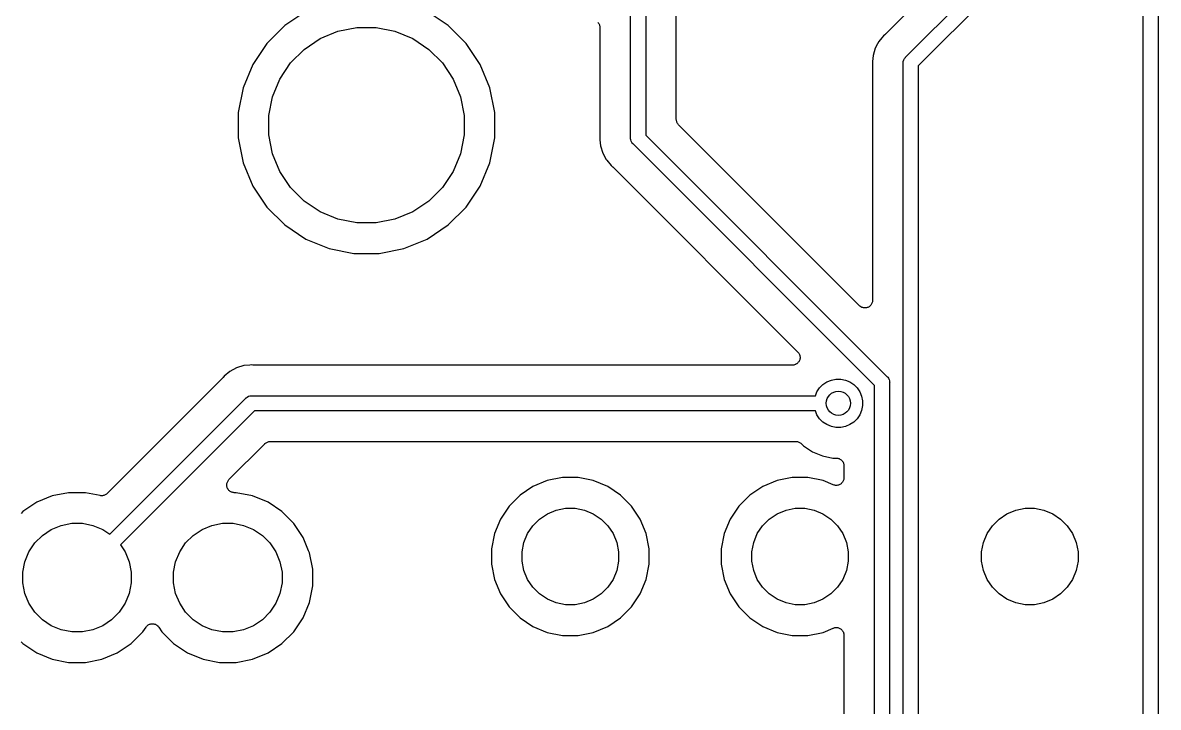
# Model space of a CAD drawing. Extents: x 19 to 115, y -142 to -17.
# Drawn here: x 29.02 to 47.85, y -119.34 to -107.99 of the extents above; entities that cross this region are included whole.
import ezdxf

# ---------------------------------------------------------------- set-up
doc = ezdxf.new("R2010")
doc.units = 0
doc.layers.add('BLACK', color=7, linetype='CONTINUOUS')

msp = doc.modelspace()

# ---------------------------------------------------------------- linework, layer by layer
at = {"layer": 'BLACK', "linetype": 'CONTINUOUS'}
for p, q in [((47.6, -126.213), (47.6, -103.411)), ((47.85, -103.457), (47.85, -126.259)), ((39.1, -109.901), (39.1, -104.682)), ((39.35, -104.636), (39.35, -109.855)), ((39.858, -109.592), (39.858, -104.667)), ((44.4111, -107.094), (43.3238, -108.181)), ((43.6609, -108.562), (45.0724, -107.151)), ((45.2492, -107.328), (43.87, -108.707)), ((33.712, -107.804), (33.3635, -108.037)), ((36.0765, -108.037), (35.728, -107.804)), ((33.3635, -108.037), (33.0671, -108.333)), ((34.2475, -108.132), (34.5604, -108.07)), ((34.5604, -108.07), (34.8796, -108.07)), ((34.8796, -108.07), (35.1925, -108.132)), ((36.3729, -108.333), (36.0765, -108.037)), ((38.5557, -107.982), (38.5632, -107.991)), ((38.5632, -107.991), (38.5708, -108)), ((38.5708, -108), (38.571, -108.001)), ((38.571, -108.001), (38.5712, -108.001)), ((38.5712, -108.001), (38.5768, -108.011)), ((38.5768, -108.011), (38.5824, -108.022)), ((38.5824, -108.022), (38.5825, -108.022)), ((38.5825, -108.022), (38.5827, -108.023)), ((38.5827, -108.023), (38.5861, -108.034)), ((38.5861, -108.034), (38.5896, -108.046)), ((38.5896, -108.046), (38.5896, -108.046)), ((38.5896, -108.046), (38.5897, -108.047)), ((38.5897, -108.047), (38.5908, -108.059)), ((38.5908, -108.059), (38.592, -108.071)), ((38.592, -108.071), (38.592, -109.87)), ((33.6873, -108.432), (33.9526, -108.254)), ((33.9526, -108.254), (34.2475, -108.132)), ((35.1925, -108.132), (35.4874, -108.254)), ((35.4874, -108.254), (35.7527, -108.432)), ((43.2651, -108.242), (43.2161, -108.302)), ((43.2952, -108.205), (43.2651, -108.242)), ((43.2651, -108.242), (43.2651, -108.242)), ((43.3146, -108.189), (43.2952, -108.205)), ((43.3183, -108.186), (43.3146, -108.189)), ((43.3225, -108.182), (43.3183, -108.186)), ((43.3238, -108.181), (43.3225, -108.182)), ((33.0671, -108.333), (32.8342, -108.682)), ((33.4617, -108.657), (33.6873, -108.432)), ((35.7527, -108.432), (35.9783, -108.657)), ((36.6058, -108.682), (36.3729, -108.333)), ((43.1573, -108.412), (43.1211, -108.531)), ((43.1961, -108.339), (43.1573, -108.412)), ((43.2161, -108.302), (43.1961, -108.339)), ((43.1961, -108.339), (43.1961, -108.339)), ((43.1114, -108.63), (43.1089, -108.655)), ((43.1211, -108.531), (43.1114, -108.63)), ((43.1114, -108.63), (43.1114, -108.63)), ((43.6194, -108.655), (43.62, -108.649)), ((43.62, -108.649), (43.6218, -108.631)), ((43.62, -108.649), (43.62, -108.649)), ((43.6218, -108.631), (43.6289, -108.607)), ((43.6289, -108.607), (43.6405, -108.585)), ((43.6405, -108.585), (43.6562, -108.566)), ((43.6562, -108.566), (43.6609, -108.562)), ((32.8342, -108.682), (32.6738, -109.069)), ((33.2844, -108.923), (33.4617, -108.657)), ((35.9783, -108.657), (36.1556, -108.923)), ((36.7662, -109.069), (36.6058, -108.682)), ((43.1089, -108.655), (43.1114, -108.68)), ((43.1114, -108.68), (43.1115, -108.682)), ((43.1115, -108.682), (43.1115, -108.687)), ((43.1115, -108.687), (43.112, -108.692)), ((43.112, -108.692), (43.112, -112.592)), ((43.62, -108.661), (43.6194, -108.655)), ((43.62, -126.423), (43.62, -108.661)), ((43.87, -108.707), (43.87, -126.468)), ((33.1623, -109.217), (33.2844, -108.923)), ((36.1556, -108.923), (36.2777, -109.217)), ((32.6738, -109.069), (32.592, -109.48)), ((33.1, -109.53), (33.1623, -109.217)), ((36.2777, -109.217), (36.34, -109.53)), ((36.848, -109.48), (36.7662, -109.069)), ((32.592, -109.48), (32.592, -109.9)), ((33.1, -109.85), (33.1, -109.53)), ((36.34, -109.53), (36.34, -109.85)), ((36.848, -109.9), (36.848, -109.48)), ((39.8591, -109.604), (39.858, -109.592)), ((39.8602, -109.616), (39.8591, -109.604)), ((39.8604, -109.616), (39.8602, -109.616)), ((39.8604, -109.617), (39.8604, -109.616)), ((39.8638, -109.628), (39.8604, -109.617)), ((39.8671, -109.639), (39.8638, -109.628)), ((39.8674, -109.64), (39.8671, -109.639)), ((39.8676, -109.641), (39.8674, -109.64)), ((39.8731, -109.651), (39.8676, -109.641)), ((39.8785, -109.661), (39.8731, -109.651)), ((39.8789, -109.662), (39.8785, -109.661)), ((39.8792, -109.662), (39.8789, -109.662)), ((39.8866, -109.672), (39.8792, -109.662)), ((39.894, -109.681), (39.8866, -109.672)), ((39.8949, -109.682), (39.894, -109.681)), ((39.8952, -109.682), (39.8949, -109.682)), ((39.8949, -109.682), (39.8949, -109.682)), ((39.8949, -109.682), (39.8949, -109.682)), ((42.8952, -112.682), (39.8952, -109.682)), ((32.592, -109.9), (32.6738, -110.311)), ((33.1623, -110.163), (33.1, -109.85)), ((36.34, -109.85), (36.2777, -110.163)), ((36.7662, -110.311), (36.848, -109.9)), ((38.5914, -109.882), (38.5889, -109.907)), ((38.5889, -109.907), (38.5914, -109.932)), ((38.592, -109.871), (38.5914, -109.877)), ((38.5914, -109.877), (38.5914, -109.882)), ((38.5914, -109.932), (38.5914, -109.932)), ((38.5914, -109.932), (38.6012, -110.031)), ((38.592, -109.87), (38.592, -109.871)), ((39.0994, -109.907), (39.1, -109.901)), ((39.1, -109.913), (39.0994, -109.907)), ((39.1018, -109.932), (39.1, -109.913)), ((39.1, -109.913), (39.1, -109.913)), ((39.109, -109.955), (39.1018, -109.932)), ((39.1206, -109.977), (39.109, -109.955)), ((39.35, -109.855), (43.3541, -113.859)), ((38.6012, -110.031), (38.6374, -110.15)), ((38.6374, -110.15), (38.6961, -110.26)), ((39.1362, -109.996), (39.1206, -109.977)), ((39.141, -110), (39.1362, -109.996)), ((43.145, -114.004), (39.141, -110)), ((32.6738, -110.311), (32.8342, -110.698)), ((33.2844, -110.457), (33.1623, -110.163)), ((36.2777, -110.163), (36.1556, -110.457)), ((36.6058, -110.698), (36.7662, -110.311)), ((38.6961, -110.26), (38.7049, -110.271)), ((38.7049, -110.271), (38.7049, -110.271)), ((38.7049, -110.271), (38.7752, -110.357)), ((33.4617, -110.723), (33.2844, -110.457)), ((36.1556, -110.457), (35.9783, -110.723)), ((38.7752, -110.357), (38.7946, -110.373)), ((38.7946, -110.373), (38.7959, -110.374)), ((38.7959, -110.374), (38.7997, -110.378)), ((38.7997, -110.378), (38.8038, -110.381)), ((38.8038, -110.381), (41.873, -113.45)), ((32.8342, -110.698), (33.0671, -111.047)), ((33.6873, -110.948), (33.4617, -110.723)), ((35.9783, -110.723), (35.7527, -110.948)), ((36.3729, -111.047), (36.6058, -110.698)), ((33.0671, -111.047), (33.3635, -111.343)), ((33.9526, -111.126), (33.6873, -110.948)), ((35.7527, -110.948), (35.4874, -111.126)), ((36.0765, -111.343), (36.3729, -111.047)), ((34.2475, -111.248), (33.9526, -111.126)), ((34.5604, -111.31), (34.2475, -111.248)), ((35.1925, -111.248), (34.8796, -111.31)), ((35.4874, -111.126), (35.1925, -111.248)), ((33.3635, -111.343), (33.712, -111.576)), ((34.8796, -111.31), (34.5604, -111.31)), ((35.728, -111.576), (36.0765, -111.343)), ((33.712, -111.576), (34.0993, -111.736)), ((35.3407, -111.736), (35.728, -111.576)), ((34.0993, -111.736), (34.5104, -111.818)), ((34.5104, -111.818), (34.9296, -111.818)), ((34.9296, -111.818), (35.3407, -111.736)), ((43.1106, -112.606), (43.1093, -112.618)), ((43.112, -112.594), (43.1106, -112.606)), ((43.112, -112.592), (43.112, -112.593)), ((43.112, -112.593), (43.112, -112.594)), ((43.112, -112.594), (43.112, -112.594)), ((43.112, -112.594), (43.112, -112.594)), ((42.9045, -112.69), (42.8952, -112.682)), ((42.914, -112.697), (42.9045, -112.69)), ((42.9142, -112.698), (42.914, -112.697)), ((42.9143, -112.698), (42.9142, -112.698)), ((42.925, -112.703), (42.9143, -112.698)), ((42.9358, -112.709), (42.925, -112.703)), ((42.936, -112.709), (42.9358, -112.709)), ((42.9362, -112.709), (42.936, -112.709)), ((42.9479, -112.713), (42.9362, -112.709)), ((42.9594, -112.717), (42.9479, -112.713)), ((42.9597, -112.717), (42.9594, -112.717)), ((42.9599, -112.717), (42.9597, -112.717)), ((42.972, -112.718), (42.9599, -112.717)), ((42.9841, -112.719), (42.972, -112.718)), ((42.9843, -112.719), (42.9841, -112.719)), ((42.9845, -112.719), (42.9843, -112.719)), ((42.9967, -112.718), (42.9845, -112.719)), ((43.0088, -112.717), (42.9967, -112.718)), ((43.009, -112.717), (43.0088, -112.717)), ((43.0092, -112.717), (43.009, -112.717)), ((43.0212, -112.713), (43.0092, -112.717)), ((43.0326, -112.71), (43.0212, -112.713)), ((43.0327, -112.71), (43.0326, -112.71)), ((43.033, -112.71), (43.0327, -112.71)), ((43.0439, -112.704), (43.033, -112.71)), ((43.0545, -112.698), (43.0439, -112.704)), ((43.0547, -112.698), (43.0545, -112.698)), ((43.0549, -112.698), (43.0547, -112.698)), ((43.0645, -112.69), (43.0549, -112.698)), ((43.0738, -112.683), (43.0645, -112.69)), ((43.074, -112.683), (43.0738, -112.683)), ((43.0742, -112.683), (43.074, -112.683)), ((43.082, -112.673), (43.0742, -112.683)), ((43.0898, -112.664), (43.082, -112.673)), ((43.0899, -112.664), (43.0898, -112.664)), ((43.09, -112.664), (43.0899, -112.664)), ((43.0959, -112.653), (43.09, -112.664)), ((43.1017, -112.642), (43.0959, -112.653)), ((43.1018, -112.642), (43.1017, -112.642)), ((43.1019, -112.642), (43.1018, -112.642)), ((43.1055, -112.63), (43.1019, -112.642)), ((43.1092, -112.619), (43.1055, -112.63)), ((43.1093, -112.618), (43.1092, -112.618)), ((43.1092, -112.618), (43.1092, -112.619)), ((41.873, -113.45), (41.8739, -113.451)), ((41.8739, -113.451), (41.8739, -113.451)), ((41.8739, -113.451), (41.8739, -113.451)), ((41.8739, -113.451), (41.8742, -113.451)), ((41.8742, -113.451), (41.8819, -113.461)), ((41.8819, -113.461), (41.8895, -113.47)), ((41.8895, -113.47), (41.8896, -113.471)), ((41.8896, -113.471), (41.8897, -113.471)), ((41.8897, -113.471), (41.8953, -113.482)), ((41.8953, -113.482), (41.901, -113.492)), ((41.901, -113.492), (41.901, -113.493)), ((41.901, -113.493), (41.9011, -113.493)), ((41.9011, -113.493), (41.9045, -113.505)), ((41.9045, -113.505), (41.9079, -113.516)), ((41.9079, -113.516), (41.908, -113.516)), ((41.908, -113.516), (41.908, -113.517)), ((41.908, -113.517), (41.9091, -113.529)), ((41.9102, -113.541), (41.9089, -113.553)), ((41.9091, -113.529), (41.9102, -113.541)), ((41.9102, -113.541), (41.9102, -113.541)), ((41.9102, -113.541), (41.9102, -113.541)), ((32.5666, -113.712), (32.4566, -113.771)), ((32.6859, -113.676), (32.5666, -113.712)), ((32.785, -113.666), (32.6859, -113.676)), ((32.7851, -113.666), (32.785, -113.666)), ((32.81, -113.664), (32.7851, -113.666)), ((32.8349, -113.666), (32.81, -113.664)), ((32.8402, -113.666), (32.8349, -113.666)), ((32.8455, -113.667), (32.8402, -113.666)), ((32.8473, -113.667), (32.8455, -113.667)), ((41.7832, -113.667), (32.8473, -113.667)), ((41.7954, -113.666), (41.7832, -113.667)), ((41.8074, -113.665), (41.7954, -113.666)), ((41.8076, -113.665), (41.8074, -113.665)), ((41.8079, -113.665), (41.8076, -113.665)), ((41.8196, -113.661), (41.8079, -113.665)), ((41.8312, -113.658), (41.8196, -113.661)), ((41.8314, -113.657), (41.8312, -113.658)), ((41.8316, -113.657), (41.8314, -113.657)), ((41.8423, -113.652), (41.8316, -113.657)), ((41.8531, -113.646), (41.8423, -113.652)), ((41.8533, -113.646), (41.8531, -113.646)), ((41.8535, -113.646), (41.8533, -113.646)), ((41.863, -113.638), (41.8535, -113.646)), ((41.8724, -113.63), (41.863, -113.638)), ((41.8725, -113.63), (41.8724, -113.63)), ((41.8727, -113.63), (41.8725, -113.63)), ((41.8807, -113.62), (41.8727, -113.63)), ((41.8882, -113.611), (41.8807, -113.62)), ((41.8883, -113.611), (41.8882, -113.611)), ((41.8885, -113.611), (41.8883, -113.611)), ((41.8944, -113.6), (41.8885, -113.611)), ((41.9001, -113.59), (41.8944, -113.6)), ((41.9002, -113.589), (41.9001, -113.59)), ((41.9003, -113.589), (41.9002, -113.589)), ((41.9039, -113.577), (41.9003, -113.589)), ((41.9075, -113.566), (41.9039, -113.577)), ((41.9076, -113.566), (41.9075, -113.566)), ((41.9075, -113.566), (41.9075, -113.566)), ((41.9089, -113.553), (41.9076, -113.566)), ((32.336, -113.879), (30.4187, -115.796)), ((32.3394, -113.875), (32.336, -113.879)), ((32.3432, -113.871), (32.3394, -113.875)), ((32.3444, -113.87), (32.3432, -113.871)), ((32.3602, -113.85), (32.3444, -113.87)), ((32.4566, -113.771), (32.3602, -113.85)), ((42.3555, -113.946), (42.4283, -113.915)), ((42.4283, -113.915), (42.5056, -113.9)), ((42.5056, -113.9), (42.5844, -113.9)), ((42.5844, -113.9), (42.6617, -113.915)), ((42.6617, -113.915), (42.7345, -113.946)), ((43.3541, -113.859), (43.3588, -113.863)), ((43.3588, -113.863), (43.3627, -113.868)), ((43.3627, -113.868), (43.3744, -113.882)), ((43.3744, -113.882), (43.3836, -113.899)), ((43.3836, -113.899), (43.386, -113.904)), ((43.386, -113.904), (43.3932, -113.927)), ((42.1638, -114.175), (42.1905, -114.111)), ((42.1905, -114.111), (42.2343, -114.045)), ((42.2343, -114.045), (42.29, -113.989)), ((42.29, -113.989), (42.3555, -113.946)), ((42.7345, -113.946), (42.8, -113.989)), ((42.8, -113.989), (42.8557, -114.045)), ((42.8557, -114.045), (42.8995, -114.111)), ((42.8995, -114.111), (42.9296, -114.183)), ((43.145, -120.508), (43.145, -114.004)), ((43.3932, -113.927), (43.395, -113.946)), ((43.395, -113.946), (43.395, -113.946)), ((43.395, -113.946), (43.3956, -113.952)), ((43.3956, -113.952), (43.395, -113.958)), ((43.395, -113.958), (43.395, -120.554)), ((30.4629, -116.47), (32.7173, -114.216)), ((32.7173, -114.216), (32.7212, -114.211)), ((32.7212, -114.211), (32.7259, -114.207)), ((32.7259, -114.207), (32.7394, -114.196)), ((32.7259, -114.207), (32.7259, -114.207)), ((32.7394, -114.196), (32.7402, -114.196)), ((32.7402, -114.196), (32.7619, -114.184)), ((32.7619, -114.184), (32.7855, -114.177)), ((32.7855, -114.177), (32.8039, -114.175)), ((32.8039, -114.175), (32.81, -114.174)), ((32.8039, -114.175), (32.8039, -114.175)), ((32.81, -114.174), (32.8161, -114.175)), ((32.8161, -114.175), (42.1638, -114.175)), ((42.9296, -114.183), (42.945, -114.261)), ((42.945, -114.261), (42.945, -114.339)), ((32.8618, -114.425), (30.6397, -116.647)), ((42.1638, -114.425), (32.8618, -114.425)), ((42.1905, -114.489), (42.1638, -114.425)), ((42.2343, -114.555), (42.1905, -114.489)), ((42.8995, -114.489), (42.8557, -114.555)), ((42.9296, -114.417), (42.8995, -114.489)), ((42.945, -114.339), (42.9296, -114.417)), ((42.29, -114.611), (42.2343, -114.555)), ((42.3555, -114.654), (42.29, -114.611)), ((42.4283, -114.685), (42.3555, -114.654)), ((42.7345, -114.654), (42.6617, -114.685)), ((42.8, -114.611), (42.7345, -114.654)), ((42.8557, -114.555), (42.8, -114.611)), ((42.5056, -114.7), (42.4283, -114.685)), ((42.5844, -114.7), (42.5056, -114.7)), ((42.6617, -114.685), (42.5844, -114.7)), ((32.44, -115.565), (33.035, -114.97)), ((33.035, -114.97), (33.0353, -114.97)), ((33.0353, -114.97), (33.0363, -114.969)), ((33.0353, -114.97), (33.0353, -114.97)), ((33.0353, -114.97), (33.0353, -114.97)), ((33.0363, -114.969), (33.0454, -114.962)), ((33.0454, -114.962), (33.0545, -114.954)), ((33.0545, -114.954), (33.0551, -114.954)), ((33.0551, -114.954), (33.0556, -114.953)), ((33.0556, -114.953), (33.066, -114.948)), ((33.066, -114.948), (33.0764, -114.943)), ((33.0764, -114.943), (33.077, -114.942)), ((33.077, -114.942), (33.0776, -114.942)), ((33.0776, -114.942), (33.0889, -114.939)), ((33.0889, -114.939), (33.1001, -114.935)), ((33.1001, -114.935), (33.1008, -114.935)), ((33.1008, -114.935), (33.1014, -114.935)), ((33.1014, -114.935), (33.1131, -114.934)), ((33.1131, -114.934), (33.1248, -114.933)), ((33.1248, -114.933), (41.8413, -114.933)), ((41.8413, -114.933), (41.8417, -114.933)), ((41.8417, -114.933), (41.8417, -114.933)), ((41.8417, -114.933), (41.8418, -114.933)), ((41.8418, -114.933), (41.8431, -114.933)), ((41.8431, -114.933), (41.8547, -114.934)), ((41.8547, -114.934), (41.8664, -114.936)), ((41.8664, -114.936), (41.867, -114.936)), ((41.867, -114.936), (41.8677, -114.936)), ((41.8677, -114.936), (41.8789, -114.939)), ((41.8789, -114.939), (41.8901, -114.943)), ((41.8901, -114.943), (41.8907, -114.943)), ((41.8907, -114.943), (41.8913, -114.943)), ((41.8913, -114.943), (41.9016, -114.949)), ((41.9016, -114.949), (41.9119, -114.954)), ((41.9119, -114.954), (41.9125, -114.955)), ((41.9125, -114.955), (41.913, -114.955)), ((41.913, -114.955), (41.922, -114.963)), ((41.922, -114.963), (41.9311, -114.97)), ((41.9311, -114.97), (41.9662, -115.005)), ((41.9662, -115.005), (42.1149, -115.105)), ((42.1149, -115.105), (42.2801, -115.173)), ((42.2801, -115.173), (42.4556, -115.208)), ((42.4556, -115.208), (42.51, -115.208)), ((42.51, -115.208), (42.5109, -115.208)), ((42.5109, -115.208), (42.5109, -115.208)), ((42.5109, -115.208), (42.5109, -115.208)), ((42.5109, -115.208), (42.5118, -115.208)), ((42.5118, -115.208), (42.5237, -115.209)), ((42.5237, -115.209), (42.5355, -115.211)), ((42.5355, -115.211), (42.536, -115.211)), ((42.536, -115.211), (42.5364, -115.211)), ((42.5364, -115.211), (42.5478, -115.214)), ((42.5478, -115.214), (42.5592, -115.218)), ((42.5592, -115.218), (42.5596, -115.218)), ((42.5596, -115.218), (42.56, -115.218)), ((42.56, -115.218), (42.5705, -115.224)), ((42.5705, -115.224), (42.581, -115.23)), ((42.581, -115.23), (42.5814, -115.23)), ((42.5814, -115.23), (42.5818, -115.23)), ((42.5818, -115.23), (42.5909, -115.238)), ((42.5909, -115.238), (42.6001, -115.246)), ((42.6001, -115.246), (42.6004, -115.246)), ((42.6004, -115.246), (42.6007, -115.246)), ((42.6007, -115.246), (42.6082, -115.255)), ((42.6082, -115.255), (42.6158, -115.265)), ((42.6158, -115.265), (42.616, -115.265)), ((42.616, -115.265), (42.6163, -115.265)), ((42.6163, -115.265), (42.6218, -115.276)), ((42.6218, -115.276), (42.6274, -115.287)), ((42.6274, -115.287), (42.6275, -115.287)), ((42.6275, -115.287), (42.6278, -115.287)), ((42.6278, -115.287), (42.6311, -115.299)), ((42.6311, -115.299), (42.6346, -115.31)), ((42.6346, -115.31), (42.6346, -115.311)), ((42.6346, -115.311), (42.6348, -115.311)), ((42.6348, -115.311), (42.6358, -115.323)), ((42.6358, -115.323), (42.637, -115.335)), ((42.637, -115.335), (42.637, -115.535)), ((32.4054, -115.629), (32.409, -115.618)), ((32.409, -115.618), (32.4126, -115.606)), ((32.4126, -115.606), (32.4127, -115.606)), ((32.4127, -115.606), (32.4186, -115.595)), ((32.4127, -115.606), (32.4127, -115.606)), ((32.4186, -115.595), (32.4243, -115.584)), ((32.4243, -115.584), (32.4244, -115.584)), ((32.4244, -115.584), (32.4245, -115.584)), ((32.4245, -115.584), (32.4322, -115.575)), ((32.4322, -115.575), (32.44, -115.565)), ((37.7185, -115.582), (37.4804, -115.681)), ((37.9712, -115.532), (37.7185, -115.582)), ((38.2288, -115.532), (37.9712, -115.532)), ((38.4815, -115.582), (38.2288, -115.532)), ((38.7196, -115.681), (38.4815, -115.582)), ((41.5285, -115.582), (41.2904, -115.681)), ((41.7812, -115.532), (41.5285, -115.582)), ((42.0388, -115.532), (41.7812, -115.532)), ((42.2915, -115.582), (42.0388, -115.532)), ((42.4614, -115.653), (42.2915, -115.582)), ((42.607, -115.616), (42.5993, -115.626)), ((42.6148, -115.607), (42.607, -115.616)), ((42.615, -115.607), (42.6148, -115.607)), ((42.6152, -115.606), (42.615, -115.607)), ((42.6209, -115.596), (42.6152, -115.606)), ((42.6267, -115.585), (42.6209, -115.596)), ((42.6268, -115.585), (42.6267, -115.585)), ((42.627, -115.585), (42.6268, -115.585)), ((42.6305, -115.573), (42.627, -115.585)), ((42.6342, -115.562), (42.6305, -115.573)), ((42.6343, -115.561), (42.6342, -115.562)), ((42.6344, -115.561), (42.6343, -115.561)), ((42.6356, -115.549), (42.6344, -115.561)), ((42.637, -115.537), (42.6356, -115.549)), ((42.637, -115.535), (42.637, -115.536)), ((42.637, -115.536), (42.637, -115.536)), ((42.637, -115.536), (42.637, -115.536)), ((42.637, -115.536), (42.637, -115.537)), ((29.7813, -115.782), (29.5093, -115.836)), ((30.0587, -115.782), (29.7813, -115.782)), ((30.3042, -115.831), (30.0587, -115.782)), ((30.4083, -115.805), (30.3991, -115.812)), ((30.4175, -115.797), (30.4083, -115.805)), ((30.4183, -115.796), (30.4175, -115.797)), ((30.4184, -115.796), (30.4183, -115.796)), ((30.4183, -115.796), (30.4183, -115.796)), ((30.4187, -115.796), (30.4184, -115.796)), ((32.4028, -115.654), (32.4041, -115.642)), ((32.4028, -115.655), (32.4028, -115.654)), ((32.4028, -115.654), (32.4028, -115.654)), ((32.4039, -115.667), (32.4028, -115.655)), ((32.4051, -115.679), (32.4039, -115.667)), ((32.4041, -115.642), (32.4053, -115.63)), ((32.4086, -115.691), (32.4051, -115.679)), ((32.4051, -115.679), (32.4051, -115.679)), ((32.4051, -115.679), (32.4051, -115.679)), ((32.4053, -115.63), (32.4054, -115.63)), ((32.4054, -115.63), (32.4054, -115.629)), ((32.4121, -115.703), (32.4086, -115.691)), ((32.4122, -115.703), (32.4121, -115.703)), ((32.4179, -115.714), (32.4122, -115.703)), ((32.4122, -115.703), (32.4122, -115.703)), ((32.4235, -115.725), (32.4179, -115.714)), ((32.4237, -115.725), (32.4235, -115.725)), ((32.4238, -115.725), (32.4237, -115.725)), ((32.4315, -115.734), (32.4238, -115.725)), ((32.4391, -115.744), (32.4315, -115.734)), ((32.4392, -115.744), (32.4391, -115.744)), ((32.4394, -115.744), (32.4392, -115.744)), ((32.4488, -115.752), (32.4394, -115.744)), ((32.4581, -115.76), (32.4488, -115.752)), ((32.4582, -115.76), (32.4581, -115.76)), ((32.4584, -115.76), (32.4582, -115.76)), ((32.4691, -115.766), (32.4584, -115.76)), ((32.4798, -115.772), (32.4691, -115.766)), ((32.48, -115.772), (32.4798, -115.772)), ((32.4802, -115.772), (32.48, -115.772)), ((32.4917, -115.776), (32.4802, -115.772)), ((32.5034, -115.779), (32.4917, -115.776)), ((32.5036, -115.779), (32.5034, -115.779)), ((32.5038, -115.779), (32.5036, -115.779)), ((32.5158, -115.781), (32.5038, -115.779)), ((32.528, -115.782), (32.5158, -115.781)), ((32.5285, -115.782), (32.528, -115.782)), ((32.5298, -115.782), (32.5285, -115.782)), ((32.5285, -115.782), (32.5285, -115.782)), ((32.5285, -115.782), (32.5285, -115.782)), ((32.5587, -115.782), (32.5298, -115.782)), ((32.8307, -115.836), (32.5587, -115.782)), ((37.4804, -115.681), (37.2662, -115.824)), ((38.9338, -115.824), (38.7196, -115.681)), ((41.2904, -115.681), (41.0762, -115.824)), ((42.4729, -115.656), (42.4614, -115.653)), ((42.4845, -115.66), (42.4729, -115.656)), ((42.4848, -115.66), (42.4845, -115.66)), ((42.4851, -115.66), (42.4848, -115.66)), ((42.497, -115.661), (42.4851, -115.66)), ((42.5091, -115.662), (42.497, -115.661)), ((42.5095, -115.662), (42.5091, -115.662)), ((42.5098, -115.662), (42.5095, -115.662)), ((42.5217, -115.661), (42.5098, -115.662)), ((42.5338, -115.66), (42.5217, -115.661)), ((42.5341, -115.66), (42.5338, -115.66)), ((42.5345, -115.66), (42.5341, -115.66)), ((42.546, -115.656), (42.5345, -115.66)), ((42.5576, -115.653), (42.546, -115.656)), ((42.5579, -115.653), (42.5576, -115.653)), ((42.5582, -115.653), (42.5579, -115.653)), ((42.5688, -115.647), (42.5582, -115.653)), ((42.5795, -115.642), (42.5688, -115.647)), ((42.5798, -115.641), (42.5795, -115.642)), ((42.5801, -115.641), (42.5798, -115.641)), ((42.5894, -115.634), (42.5801, -115.641)), ((42.5989, -115.626), (42.5894, -115.634)), ((42.5991, -115.626), (42.5989, -115.626)), ((42.5993, -115.626), (42.5991, -115.626)), ((29.2531, -115.942), (29.0225, -116.096)), ((29.5093, -115.836), (29.2531, -115.942)), ((30.3159, -115.832), (30.3042, -115.831)), ((30.3276, -115.833), (30.3159, -115.832)), ((30.3282, -115.833), (30.3276, -115.833)), ((30.3288, -115.833), (30.3282, -115.833)), ((30.3406, -115.832), (30.3288, -115.833)), ((30.3523, -115.831), (30.3406, -115.832)), ((30.3529, -115.831), (30.3523, -115.831)), ((30.3535, -115.831), (30.3529, -115.831)), ((30.3648, -115.827), (30.3535, -115.831)), ((30.3761, -115.824), (30.3648, -115.827)), ((30.3766, -115.824), (30.3761, -115.824)), ((30.3772, -115.824), (30.3766, -115.824)), ((30.3877, -115.818), (30.3772, -115.824)), ((30.3981, -115.813), (30.3877, -115.818)), ((30.3986, -115.812), (30.3981, -115.813)), ((30.3991, -115.812), (30.3986, -115.812)), ((33.0869, -115.942), (32.8307, -115.836)), ((33.3175, -116.096), (33.0869, -115.942)), ((37.2662, -115.824), (37.084, -116.006)), ((39.116, -116.006), (38.9338, -115.824)), ((41.0762, -115.824), (40.894, -116.006)), ((29.0225, -116.096), (28.9937, -116.125)), ((33.5137, -116.292), (33.3175, -116.096)), ((37.084, -116.006), (36.9409, -116.22)), ((37.59, -116.219), (37.7211, -116.131)), ((37.7211, -116.131), (37.8666, -116.071)), ((37.8666, -116.071), (38.0212, -116.04)), ((38.0212, -116.04), (38.1788, -116.04)), ((38.1788, -116.04), (38.3334, -116.071)), ((38.3334, -116.071), (38.4789, -116.131)), ((38.4789, -116.131), (38.61, -116.219)), ((39.2591, -116.22), (39.116, -116.006)), ((40.894, -116.006), (40.7509, -116.22)), ((41.4, -116.219), (41.5311, -116.131)), ((41.5311, -116.131), (41.6766, -116.071)), ((41.6766, -116.071), (41.8312, -116.04)), ((41.8312, -116.04), (41.9888, -116.04)), ((41.9888, -116.04), (42.1434, -116.071)), ((42.1434, -116.071), (42.2889, -116.131)), ((42.2889, -116.131), (42.42, -116.219)), ((45.21, -116.219), (45.3411, -116.131)), ((45.3411, -116.131), (45.4866, -116.071)), ((45.4866, -116.071), (45.6412, -116.04)), ((45.6412, -116.04), (45.7988, -116.04)), ((45.7988, -116.04), (45.9534, -116.071)), ((45.9534, -116.071), (46.0989, -116.131)), ((46.0989, -116.131), (46.23, -116.219)), ((29.4937, -116.392), (29.6575, -116.325)), ((29.6575, -116.325), (29.8314, -116.29)), ((29.8314, -116.29), (30.0086, -116.29)), ((30.0086, -116.29), (30.1825, -116.325)), ((30.1825, -116.325), (30.3463, -116.392)), ((31.9937, -116.392), (32.1575, -116.325)), ((32.1575, -116.325), (32.3314, -116.29)), ((32.3314, -116.29), (32.5086, -116.29)), ((32.5086, -116.29), (32.6825, -116.325)), ((32.6825, -116.325), (32.8463, -116.392)), ((33.6678, -116.523), (33.5137, -116.292)), ((36.9409, -116.22), (36.8423, -116.458)), ((37.391, -116.461), (37.4786, -116.33)), ((37.4786, -116.33), (37.59, -116.219)), ((38.61, -116.219), (38.7214, -116.33)), ((38.7214, -116.33), (38.809, -116.461)), ((39.3577, -116.458), (39.2591, -116.22)), ((40.7509, -116.22), (40.6523, -116.458)), ((41.201, -116.461), (41.2886, -116.33)), ((41.2886, -116.33), (41.4, -116.219)), ((42.42, -116.219), (42.5314, -116.33)), ((42.5314, -116.33), (42.619, -116.461)), ((45.011, -116.461), (45.0986, -116.33)), ((45.0986, -116.33), (45.21, -116.219)), ((46.23, -116.219), (46.3414, -116.33)), ((46.3414, -116.33), (46.429, -116.461)), ((29.2209, -116.616), (29.3463, -116.491)), ((29.3463, -116.491), (29.4937, -116.392)), ((30.3463, -116.392), (30.4629, -116.47)), ((31.7209, -116.616), (31.8463, -116.491)), ((31.8463, -116.491), (31.9937, -116.392)), ((32.8463, -116.392), (32.9937, -116.491)), ((32.9937, -116.491), (33.1191, -116.616)), ((33.7606, -116.747), (33.6678, -116.523)), ((36.8423, -116.458), (36.792, -116.711)), ((37.3307, -116.607), (37.391, -116.461)), ((38.809, -116.461), (38.8693, -116.607)), ((39.408, -116.711), (39.3577, -116.458)), ((40.6523, -116.458), (40.602, -116.711)), ((41.1407, -116.607), (41.201, -116.461)), ((42.619, -116.461), (42.6793, -116.607)), ((44.9507, -116.607), (45.011, -116.461)), ((46.429, -116.461), (46.4893, -116.607)), ((29.1224, -116.764), (29.2209, -116.616)), ((30.6397, -116.647), (30.7176, -116.764)), ((31.6224, -116.764), (31.7209, -116.616)), ((33.1191, -116.616), (33.2176, -116.764)), ((33.7739, -116.779), (33.7606, -116.747)), ((36.792, -116.711), (36.792, -116.969)), ((37.3, -116.761), (37.3307, -116.607)), ((38.8693, -116.607), (38.9, -116.761)), ((39.408, -116.969), (39.408, -116.711)), ((40.602, -116.711), (40.602, -116.969)), ((41.11, -116.761), (41.1407, -116.607)), ((42.6793, -116.607), (42.71, -116.761)), ((44.92, -116.761), (44.9507, -116.607)), ((46.4893, -116.607), (46.52, -116.761)), ((29.02, -117.101), (29.0546, -116.927)), ((29.0546, -116.927), (29.1224, -116.764)), ((30.7176, -116.764), (30.7854, -116.927)), ((30.7854, -116.927), (30.82, -117.101)), ((31.52, -117.101), (31.5546, -116.927)), ((31.5546, -116.927), (31.6224, -116.764)), ((33.2176, -116.764), (33.2854, -116.927)), ((33.2854, -116.927), (33.32, -117.101)), ((33.828, -117.051), (33.7739, -116.779)), ((37.3, -116.919), (37.3, -116.761)), ((37.3307, -117.073), (37.3, -116.919)), ((38.9, -116.919), (38.8693, -117.073)), ((38.9, -116.761), (38.9, -116.919)), ((41.11, -116.919), (41.11, -116.761)), ((41.1407, -117.073), (41.11, -116.919)), ((42.71, -116.919), (42.6793, -117.073)), ((42.71, -116.761), (42.71, -116.919)), ((44.92, -116.919), (44.92, -116.761)), ((44.9507, -117.073), (44.92, -116.919)), ((46.52, -116.919), (46.4893, -117.073)), ((46.52, -116.761), (46.52, -116.919)), ((29.02, -117.279), (29.02, -117.101)), ((30.82, -117.101), (30.82, -117.279)), ((31.52, -117.279), (31.52, -117.101)), ((33.32, -117.101), (33.32, -117.279)), ((33.828, -117.329), (33.828, -117.051)), ((36.792, -116.969), (36.8423, -117.222)), ((37.391, -117.219), (37.3307, -117.073)), ((38.8693, -117.073), (38.809, -117.219)), ((39.3577, -117.222), (39.408, -116.969)), ((40.602, -116.969), (40.6523, -117.222)), ((41.201, -117.219), (41.1407, -117.073)), ((42.6793, -117.073), (42.619, -117.219)), ((45.011, -117.219), (44.9507, -117.073)), ((46.4893, -117.073), (46.429, -117.219)), ((29.0546, -117.453), (29.02, -117.279)), ((30.82, -117.279), (30.7854, -117.453)), ((31.5546, -117.453), (31.52, -117.279)), ((33.32, -117.279), (33.2854, -117.453)), ((36.8423, -117.222), (36.9409, -117.46)), ((37.4786, -117.35), (37.391, -117.219)), ((38.809, -117.219), (38.7214, -117.35)), ((39.2591, -117.46), (39.3577, -117.222)), ((40.6523, -117.222), (40.7509, -117.46)), ((41.2886, -117.35), (41.201, -117.219)), ((42.619, -117.219), (42.5314, -117.35)), ((45.0986, -117.35), (45.011, -117.219)), ((46.429, -117.219), (46.3414, -117.35)), ((29.1224, -117.616), (29.0546, -117.453)), ((30.7854, -117.453), (30.7176, -117.616)), ((31.6224, -117.616), (31.5546, -117.453)), ((33.2854, -117.453), (33.2176, -117.616)), ((33.7739, -117.601), (33.828, -117.329)), ((36.9409, -117.46), (37.084, -117.674)), ((37.59, -117.461), (37.4786, -117.35)), ((37.7211, -117.549), (37.59, -117.461)), ((38.61, -117.461), (38.4789, -117.549)), ((38.7214, -117.35), (38.61, -117.461)), ((39.116, -117.674), (39.2591, -117.46)), ((40.7509, -117.46), (40.894, -117.674)), ((41.4, -117.461), (41.2886, -117.35)), ((41.5311, -117.549), (41.4, -117.461)), ((42.42, -117.461), (42.2889, -117.549)), ((42.5314, -117.35), (42.42, -117.461)), ((45.21, -117.461), (45.0986, -117.35)), ((45.3411, -117.549), (45.21, -117.461)), ((46.23, -117.461), (46.0989, -117.549)), ((46.3414, -117.35), (46.23, -117.461)), ((29.2209, -117.764), (29.1224, -117.616)), ((30.7176, -117.616), (30.6191, -117.764)), ((31.7209, -117.764), (31.6224, -117.616)), ((33.2176, -117.616), (33.1191, -117.764)), ((33.6678, -117.857), (33.7739, -117.601)), ((37.084, -117.674), (37.2662, -117.856)), ((37.8666, -117.609), (37.7211, -117.549)), ((38.0212, -117.64), (37.8666, -117.609)), ((38.1788, -117.64), (38.0212, -117.64)), ((38.3334, -117.609), (38.1788, -117.64)), ((38.4789, -117.549), (38.3334, -117.609)), ((38.9338, -117.856), (39.116, -117.674)), ((40.894, -117.674), (41.0762, -117.856)), ((41.6766, -117.609), (41.5311, -117.549)), ((41.8312, -117.64), (41.6766, -117.609)), ((41.9888, -117.64), (41.8312, -117.64)), ((42.1434, -117.609), (41.9888, -117.64)), ((42.2889, -117.549), (42.1434, -117.609)), ((45.4866, -117.609), (45.3411, -117.549)), ((45.6412, -117.64), (45.4866, -117.609)), ((45.7988, -117.64), (45.6412, -117.64)), ((45.9534, -117.609), (45.7988, -117.64)), ((46.0989, -117.549), (45.9534, -117.609)), ((29.3463, -117.889), (29.2209, -117.764)), ((30.6191, -117.764), (30.4937, -117.889)), ((31.8463, -117.889), (31.7209, -117.764)), ((33.1191, -117.764), (32.9937, -117.889)), ((33.5137, -118.088), (33.6678, -117.857)), ((37.2662, -117.856), (37.4804, -117.999)), ((38.7196, -117.999), (38.9338, -117.856)), ((41.0762, -117.856), (41.2904, -117.999)), ((29.4937, -117.988), (29.3463, -117.889)), ((29.6575, -118.055), (29.4937, -117.988)), ((29.8314, -118.09), (29.6575, -118.055)), ((30.1825, -118.055), (30.0086, -118.09)), ((30.3463, -117.988), (30.1825, -118.055)), ((30.4937, -117.889), (30.3463, -117.988)), ((31.0137, -118.088), (31.0644, -118.012)), ((31.0644, -118.012), (31.065, -118.011)), ((31.065, -118.011), (31.0654, -118.01)), ((31.065, -118.011), (31.065, -118.011)), ((31.065, -118.011), (31.065, -118.011)), ((31.0654, -118.01), (31.0733, -118.001)), ((31.0733, -118.001), (31.0809, -117.992)), ((31.0809, -117.992), (31.0812, -117.991)), ((31.0812, -117.991), (31.0814, -117.991)), ((31.0814, -117.991), (31.0908, -117.984)), ((31.0908, -117.984), (31.1002, -117.976)), ((31.1002, -117.976), (31.1005, -117.976)), ((31.1005, -117.976), (31.1007, -117.976)), ((31.1007, -117.976), (31.1114, -117.97)), ((31.1114, -117.97), (31.1221, -117.965)), ((31.1221, -117.965), (31.1224, -117.964)), ((31.1224, -117.964), (31.1227, -117.964)), ((31.1227, -117.964), (31.1342, -117.961)), ((31.1342, -117.961), (31.1459, -117.957)), ((31.1459, -117.957), (31.1462, -117.957)), ((31.1462, -117.957), (31.1465, -117.957)), ((31.1465, -117.957), (31.1584, -117.956)), ((31.1584, -117.956), (31.1706, -117.955)), ((31.1706, -117.955), (31.1709, -117.955)), ((31.1709, -117.955), (31.1712, -117.955)), ((31.1712, -117.955), (31.1831, -117.956)), ((31.1831, -117.956), (31.1952, -117.958)), ((31.1952, -117.958), (31.1955, -117.958)), ((31.1955, -117.958), (31.1959, -117.958)), ((31.1959, -117.958), (31.2072, -117.961)), ((31.2072, -117.961), (31.2189, -117.965)), ((31.2189, -117.965), (31.2192, -117.965)), ((31.2192, -117.965), (31.2195, -117.965)), ((31.2195, -117.965), (31.23, -117.971)), ((31.23, -117.971), (31.2407, -117.977)), ((31.2407, -117.977), (31.241, -117.977)), ((31.241, -117.977), (31.2413, -117.977)), ((31.2413, -117.977), (31.2506, -117.985)), ((31.2506, -117.985), (31.2599, -117.992)), ((31.2599, -117.992), (31.2601, -117.993)), ((31.2601, -117.993), (31.2603, -117.993)), ((31.2603, -117.993), (31.2679, -118.002)), ((31.2679, -118.002), (31.2756, -118.012)), ((31.2756, -118.012), (31.3263, -118.088)), ((31.9937, -117.988), (31.8463, -117.889)), ((32.1575, -118.055), (31.9937, -117.988)), ((32.3314, -118.09), (32.1575, -118.055)), ((32.6825, -118.055), (32.5086, -118.09)), ((32.8463, -117.988), (32.6825, -118.055)), ((32.9937, -117.889), (32.8463, -117.988)), ((37.4804, -117.999), (37.7185, -118.098)), ((38.4815, -118.098), (38.7196, -117.999)), ((41.2904, -117.999), (41.5285, -118.098)), ((42.2915, -118.098), (42.4614, -118.027)), ((42.4614, -118.027), (42.4624, -118.027)), ((42.4624, -118.027), (42.4624, -118.027)), ((42.4624, -118.027), (42.4624, -118.027)), ((42.4624, -118.027), (42.463, -118.027)), ((42.463, -118.027), (42.4748, -118.023)), ((42.4748, -118.023), (42.4862, -118.02)), ((42.4862, -118.02), (42.4865, -118.02)), ((42.4865, -118.02), (42.4869, -118.02)), ((42.4869, -118.02), (42.4989, -118.019)), ((42.4989, -118.019), (42.5109, -118.018)), ((42.5109, -118.018), (42.5112, -118.018)), ((42.5112, -118.018), (42.5116, -118.018)), ((42.5116, -118.018), (42.5234, -118.019)), ((42.5234, -118.019), (42.5355, -118.02)), ((42.5355, -118.02), (42.5359, -118.02)), ((42.5359, -118.02), (42.5362, -118.02)), ((42.5362, -118.02), (42.5476, -118.024)), ((42.5476, -118.024), (42.5592, -118.028)), ((42.5592, -118.028), (42.5595, -118.028)), ((42.5595, -118.028), (42.5598, -118.028)), ((42.5598, -118.028), (42.5703, -118.034)), ((42.5703, -118.034), (42.581, -118.039)), ((42.581, -118.039), (42.5813, -118.04)), ((42.5813, -118.04), (42.5816, -118.04)), ((42.5816, -118.04), (42.5908, -118.047)), ((42.5908, -118.047), (42.6001, -118.055)), ((42.6001, -118.055), (42.6003, -118.055)), ((42.6003, -118.055), (42.6006, -118.056)), ((42.6006, -118.056), (42.608, -118.065)), ((42.608, -118.065), (42.6158, -118.074)), ((28.9937, -118.255), (29.0225, -118.284)), ((30.0086, -118.09), (29.8314, -118.09)), ((30.8175, -118.284), (31.0137, -118.088)), ((31.3263, -118.088), (31.5225, -118.284)), ((32.5086, -118.09), (32.3314, -118.09)), ((33.3175, -118.284), (33.5137, -118.088)), ((37.7185, -118.098), (37.9712, -118.148)), ((37.9712, -118.148), (38.2288, -118.148)), ((38.2288, -118.148), (38.4815, -118.098)), ((41.5285, -118.098), (41.7812, -118.148)), ((41.7812, -118.148), (42.0388, -118.148)), ((42.0388, -118.148), (42.2915, -118.098)), ((42.6158, -118.074), (42.6159, -118.075)), ((42.6159, -118.075), (42.6161, -118.075)), ((42.6161, -118.075), (42.6217, -118.086)), ((42.6217, -118.086), (42.6274, -118.096)), ((42.6274, -118.096), (42.6275, -118.097)), ((42.6275, -118.097), (42.6277, -118.097)), ((42.6277, -118.097), (42.6311, -118.108)), ((42.6311, -118.108), (42.6346, -118.12)), ((42.6346, -118.12), (42.6346, -118.12)), ((42.6346, -118.12), (42.6347, -118.121)), ((42.6347, -118.121), (42.6358, -118.133)), ((42.6358, -118.133), (42.637, -118.145)), ((42.637, -118.145), (42.637, -120.245)), ((29.0225, -118.284), (29.2531, -118.438)), ((29.2531, -118.438), (29.5093, -118.544)), ((30.3307, -118.544), (30.5869, -118.438)), ((30.5869, -118.438), (30.8175, -118.284)), ((31.5225, -118.284), (31.7531, -118.438)), ((31.7531, -118.438), (32.0093, -118.544)), ((32.8307, -118.544), (33.0869, -118.438)), ((33.0869, -118.438), (33.3175, -118.284)), ((29.5093, -118.544), (29.7813, -118.598)), ((29.7813, -118.598), (30.0587, -118.598)), ((30.0587, -118.598), (30.3307, -118.544)), ((32.0093, -118.544), (32.2813, -118.598)), ((32.2813, -118.598), (32.5587, -118.598)), ((32.5587, -118.598), (32.8307, -118.544))]:
    msp.add_line(p, q, dxfattribs=at)
at = {"layer": 'BLACK'}
msp.add_circle((42.545, -114.3), 0.2, dxfattribs=at)

doc.saveas('drawing.dxf')
